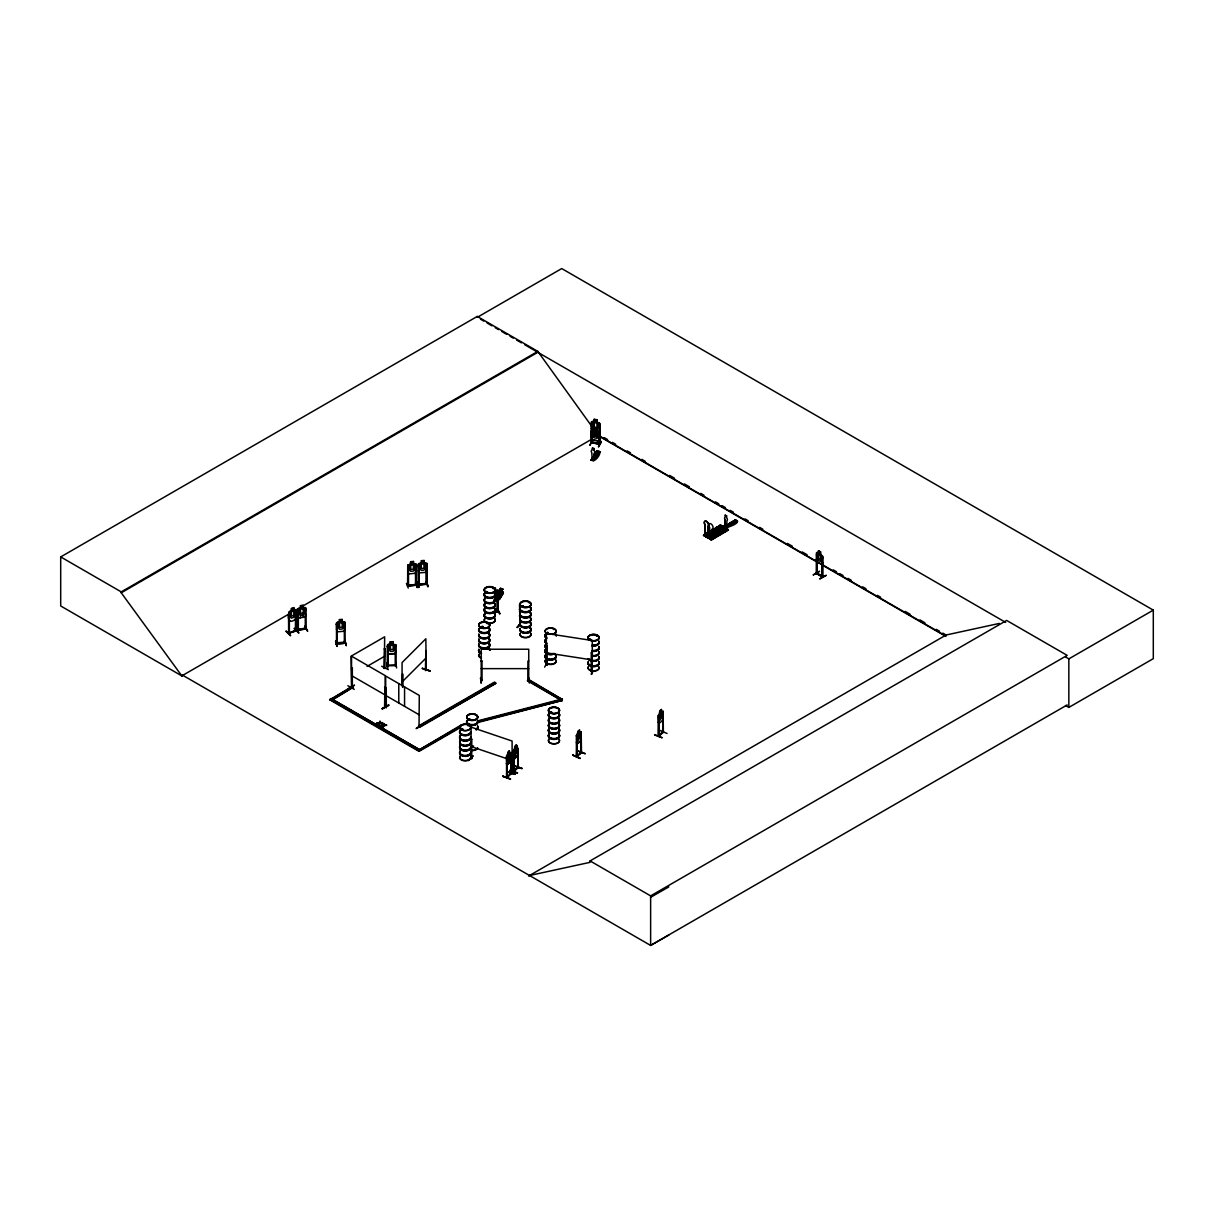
<?xml version="1.0" encoding="UTF-8"?>
<svg xmlns="http://www.w3.org/2000/svg" width="1214" height="1214" viewBox="0 0 1214 1214"><rect width="100%" height="100%" fill="white"/><g stroke="black" fill="none" stroke-linecap="round" stroke-linejoin="round"><path stroke-width="1.5" d="M470.895 758.553L471.867 757.885L468.27 760.495L473.157 755.776L468.65 760.51M470.895 757.84L471.715 758.067M511.215 773.47L511.413 752.604L512.035 772.438L511.17 772.18L512.187 772.241L512.096 741.041L471.093 727.14L470.986 758.568M511.822 771.709L512.05 771.497M706.351 533.963L705.197 534.448L704.879 524.676A2.974 1.73 59.5 0 1 704.879 521.246A2.974 1.73 59.5 0 1 707.883 522.946A2.974 1.73 59.5 0 1 707.883 526.375L707.443 535.48L705.031 534.039L706.093 533.295M705.288 534.479L705.015 524.6A2.974 1.73 59.5 0 1 705.015 521.17A2.974 1.73 59.5 0 1 708.02 522.87A2.974 1.73 59.5 0 1 708.02 526.299L707.58 535.404L704.955 533.401L704.803 535.617M711.996 537.954L712.436 528.849A2.974 1.73 59.5 0 0 712.436 525.419A2.974 1.73 59.5 0 0 709.431 523.72A2.974 1.73 59.5 0 0 709.431 527.164L709.902 536.907L710.903 536.33L710.205 538.712L710.554 536.558M726.594 526.694L726.974 520.563A1.988 1.153 59.5 0 0 726.685 517.847L726.579 515.647M594.405 453.095L593.98 459.332L594.405 453.095A1.988 1.518 33.2 0 0 594.025 450.47L593.995 448.512L592.584 447.784M402.077 685.576L402.077 662.556L425.856 638.776L426.205 670.052M425.811 670.447L426.205 669.339L425.416 669.733M513.826 752.483L513.78 771.937L518.211 767.491L517.301 746.17L513.78 758.765M705.486 534.357L705.41 532.961L705.789 536.163L706.275 533.644M710.448 536.588L709.431 536.603L710.797 536.042M725.289 515.115L725.183 517.103A1.988 1.153 59.5 0 0 724.97 519.44L725.274 526.132M735.593 520.336L724.197 526.922L724.09 525.799L725.228 525.131L725.532 525.92M593.145 458.331L593.16 460.06L592.311 459.878M510.927 758.887L510.35 761.648L507.042 765.154L506.496 763.196M510.472 761.724L507.634 754.744L506.375 756.823L506.891 765.108L510.381 761.694L510.836 758.871M517.877 752.999C519.167 756.489 508.545 763.788 517.376 755.791M662.48 720.357L663.087 717.611M663.011 717.58L662.601 720.433L658.777 723.726L658.231 715.425L663.041 711.298M581.506 752.574L580.702 752.953L581.202 733.104L581.476 752.695L576.696 756.853L576.878 736.944L576.65 756.899L577.151 735.168L577.894 731.238L579.579 729.857L580.231 736.898L577.955 740.828L577.151 739.63M659.05 736.048L659.081 714.697L659.824 710.782L661.493 709.386L662.161 716.427L659.885 720.357L659.081 719.158M663.451 732.179L658.625 736.428L658.625 716.958M509.728 770.602L517.498 772.802M517.483 773.151L509.774 770.222M502.778 776.474L510.533 779.069L502.793 776.125M510.487 779.039L502.808 776.095M716.169 530.169L714.955 529.274L714.515 530.442M719.902 532.931L718.673 532.248L720.327 532.172M719.887 531.823L720.494 532.096M731.101 523.173L732.406 522.931L731.298 522.9M572.78 755.032L579.989 758.431M580.216 758.219L572.75 755.078L579.989 758.492M654.634 734.986L662.191 737.778L654.68 734.607M486.526 591.643L487.618 592.022M481.882 626.849L481.017 626.819M480.668 626.728L482.11 627.213L480.668 627.441M492.52 588.304L493.127 587.91M493.203 588.137L493.081 588.183M461.396 729.295L463.08 729.174L462.048 729.675M487.011 623.495L487.982 623.495M487.193 623.586L487.3 623.146M468.65 719.416L468.513 718.809M468.134 725.911L468.589 725.835M469.833 719.31C470.091 718.749 469.439 718.339 468.437 719.189A5.569 3.217 0 0 0 477.588 717.762A5.569 3.217 0 0 0 470.774 713.817A5.569 3.217 0 0 0 468.285 719.189M522.551 606.621L521.716 606.105M523.158 605.998L522.126 605.801L522.855 606.287M528.894 602.751L529.198 602.781M547.059 633.374L547.544 632.479L548.516 633.147M547.681 632.433L547.833 633.116M547.833 632.433C548.47 633.814 547.468 633.662 547.817 632.722M553.402 629.429L554.009 629.034M554.373 629.505L553.554 629.231M550.17 712.375L551.642 712.026L551.035 712.497M550.655 712.36L551.778 712.633L551.035 711.95M589.64 639.763A5.569 3.217 0 0 1 592.144 634.391A5.569 3.217 0 0 1 598.957 638.321A5.569 3.217 0 0 1 589.64 639.763L590.474 639.217M590.474 639.732L590.763 639.687M590.019 639.277L591.248 639.99M596.651 635.969L596.423 636.182M712.436 528.849L711.874 538.045L710.16 536.512M725.001 526.026C726.336 524.236 725.092 529.532 725.577 525.783L724.819 525.48M725.593 525.525L725.259 526.148M347.857 685.698L354.245 689.355M289.342 633.238L289.402 613.768L288.553 613.844L288.628 633.435L295.457 630.187L296.353 630.87L296.262 610.05L289.554 611.416C287.202 616.135 287.946 625.544 295.533 619.125L296.398 610.035L295.427 609.534M709.689 536.345L713.028 538.576L712.77 537.18L711.055 539.198L708.126 536.527L708.475 538.303M822.606 562.674L821.893 564.722L822.531 562.704M494.022 600.141L497.345 599.64L498.301 597.106M518.15 767.536L517.862 766.671L513.476 771.801L513.446 750.935L517.316 746.185M513.476 750.98L513.917 749.584M297.703 615.802L298.583 618.032L305.124 617.061L306.065 614.466M506.542 756.868L510.927 752.498L509.41 753.226L509.47 750.707L507.968 752.179L507.224 756.094L507.027 776.732M286.246 631.098L290.677 635.575M336.521 629.535L337.401 631.841L344.199 631.25L345.171 628.731L345.171 622.312L337.477 622.281M415.431 573.296L416.311 570.762L415.431 573.296L408.648 573.903L407.737 571.551L408.723 573.827M426.842 569.821L425.962 572.34L419.149 572.902L418.36 570.58M425.962 572.34L426.949 569.882M297.491 630.142L306.08 628.776M305.215 609.504L306.08 609.549L305.215 609.504L305.321 629.14L306.08 628.078M595.634 455.098L596.681 454.825L595.513 455.174M379.132 724.986L379.785 722.998L382.471 722.664L379.785 722.998M382.729 727.049L384.474 723.817L383.336 725.486L380.604 725.426L383.336 725.077M383.229 727.353L383.958 725.031L386.553 725.016L383.882 725.775M382.471 723.058L379.876 723.074L379.876 721.162L378.631 724.697M383.336 725.486L383.973 723.529M395.233 646.03L396.052 646.182L395.233 646.03L395.263 665.667L395.218 664.695L396.098 665.621L396.159 644.71L388.343 644.255L387.418 645.211L388.313 653.951L395.157 653.602L396.159 651.174M576.953 734.576L576.301 735.896L576.862 734.546M379.876 723.074L380.377 721.45M599.822 429.953L598.836 432.199L592.326 430.955L591.491 428.36L592.356 430.894M547.165 645.347L546.3 645.393L547.165 645.347L547.135 664.741M544.646 667.123L547.256 662.161M546.3 664.817L546.361 663.891L547.256 664.771L546.224 664.832L546.376 633.435L592.311 640.537L592.22 671.964L592.311 652.328L591.461 652.388L591.43 671.843L592.204 671.934M592.295 671.721L591.506 671.585M591.37 671.281L592.402 671.054M592.766 670.614L591.233 674.331L593.176 671.023M591.704 674.362L592.796 670.659M725.198 515.161L726.564 515.935M296.277 627.699L298.932 632.873L294.471 628.412M813.274 574.905L819.587 571.263L813.319 574.89M709.34 536.634L710.129 536.74M514.175 754.653L514.903 755.836L517.012 751.83L516.329 744.789L514.857 746.246L514.175 750.206L513.871 771.892L513.947 751.982M335.61 641.22L336.946 646.318M417.328 582.386L418.724 587.166M351.605 667.7L352.424 687.64L351.499 687.428L351.559 656.197L385.187 675.606L385.187 706.108M351.772 686.517L350.967 686.775L352.439 686.896L329.813 699.871L352.06 686.426L353.289 687.124L333.88 698.93M386.796 663.314L387.63 668.504L386.871 662.965M384.535 706.472L386.082 707.034L384.868 706.351M385.399 687.276L384.61 687.078L385.399 687.276L385.369 707.367L386.325 707.58L386.234 688.156L385.445 687.959L386.234 688.156M418.845 725.623L418.451 726.488L419.3 725.926M385.764 707.261L385.673 676.031L419.285 695.44L419.027 726.791M820.603 554.267L822.682 556.3L822.667 577.181L816.354 573.569L816.476 552.734L818.539 553.083M817.28 573.812L816.658 554.039L817.219 573.706M822.895 577.06L816.643 573.403L816.658 554.039M517.392 627.517L520.487 623.753M593.949 430.575L593.98 428.132L596.772 428.633L596.651 431.137L598.517 431.471M592.022 439.863L591.279 437.298L592.022 439.863L598.608 440.986L599.488 432.381M596.772 431.016L598.077 432.123L598.077 436.585L596.681 438.254L594.071 437.784L592.675 435.629L592.675 431.167L594.071 430.621L594.071 428.238M599.579 432.366L592.053 430.242L591.157 430.94L591.157 437.344M589.928 445.068L592.341 440.166M351.772 687.23L351.028 656.228L384.656 636.819L384.352 667.776M507.27 777.4L507.3 776.626M510.942 773.804L510.791 752.543L510.866 773.819L510.563 772.969M591.461 422.002L591.506 442.867L591.461 422.002L592.386 421.273L599.792 423.595L599.701 444.415M594.238 419.3L597.045 419.771L597.015 422.214L598.305 423.337L598.305 427.798L596.924 429.453L594.329 428.952L592.948 426.767L592.948 422.305L594.329 421.789L594.268 419.24L594.268 421.637M592.204 423.534L591.446 423.398L592.295 442.761M597.045 419.771L596.924 422.275M598.851 422.518L599.822 423.534M599.063 424.672L599.822 424.809L599.063 424.672L598.881 444.263L599.913 443.535L591.37 442.108M590.004 445.143L592.811 439.863M591.491 442.594L599.731 444.4M592.204 442.245L591.491 441.896M601.294 441.486L598.456 446.767L601.325 441.501M601.355 441.835L598.578 446.737M494.265 593.783L497.33 590.034L503.021 591.916L503.385 593.009L499.607 599.2L497.376 601.218L494.493 600.232L497.376 601.218M501.291 591.4L502.035 592.569L499.409 596.863L497.072 598.32L494.811 597.576L494.705 595.346L497.33 591.036L499.015 590.672L500.396 588.259L502.854 589.109L501.443 591.4L502.854 589.109M499.531 599.155L503.385 593.009M416.326 564.449L415.37 563.751L407.737 565.147L407.601 586.028L408.526 585.057M407.783 586.043L416.356 585.057M425.902 583.691L418.071 584.192L426.675 583.357M418.071 584.905L426.782 584.071M344.321 642.343C345.262 645.59 325.838 642.737 344.928 642.267M336.308 643.784L345.019 642.965M495.403 597.576L496.814 595.421L496.814 590.975L495.403 590.414L495.494 587.925M594.025 450.47L594.025 448.725M591.294 459.909C594.981 464.279 604.648 449.377 596.985 451.047L591.081 460.076L597.516 451.335L591.977 460.273L591.081 460.076L592.083 458.907M591.142 460.091L596.985 451.047M591.977 460.273L597.516 451.335M599.215 451.699L593.327 460.561L599.048 451.866M599.762 451.654L593.525 460.485M577.12 756.519L576.923 755.609M576.362 735.881L576.392 756.792L581.536 751.891L580.702 752.255M581.445 752.68L576.438 756.049M658.383 736.215L663.451 731.42L662.662 731.663M659.05 735.335L658.292 735.563L662.89 731.875M662.692 732.376L663.011 711.176L662.981 732.543M663.375 732.209L663.117 712.633L662.632 732.482M426.16 670.143L425.856 650.567L425.416 670.432L425.856 669.749M514.25 771.558L513.947 770.693M720.494 532.658L719.143 533.083L718.931 531.99M486.268 591.476L487.527 592.144M591.4 639.672L589.852 639.672M288.886 612.584L289.554 611.416M388.07 665.333L387.236 665.135L396.143 664.877M387.236 665.849L396.143 665.591M498.241 610.839L497.528 610.976M498.241 611.553L493.992 612.22M306.125 628.291L297.779 629.641M300.465 608.168L297.642 609.489L297.567 630.324L306.171 628.958L305.958 628.078M519.41 609.367L520.29 608.7L519.501 609.428M519.41 615.771L520.214 618.381M519.501 611.021L520.305 613.631M520.093 623.996L517.027 627.471L520.442 624.042M481.093 679.916L482.079 679.916L481.093 679.734M528.834 679.916L527.862 680.659L528.743 679.734M407.752 565.208L410.727 564.115L410.651 561.703L413.534 561.445L413.443 563.918L414.885 564.586L414.885 569.047L413.443 571.081L410.742 571.324L409.3 569.548L410.651 561.703M424.035 562.826L424.05 560.489L421.152 560.701L421.258 563.22L418.269 564.207L419.149 572.902M418.375 564.282L419.225 563.342L426.949 563.463L426.933 584.283M402.471 673.937L402.471 687.033M425.674 670.523L426.129 650.658M422.381 668.428L429.968 671.145M517.832 767.885L517.877 748.006L518.181 767.582M514.402 765.867L522.157 768.416L514.175 765.746M513.992 770.844L517.422 767.369M336.475 643.966L336.506 623.086L339.495 622.038M336.612 623.161L337.431 622.205M402.077 681.965L425.856 658.185M471.791 739.174L470.926 739.098L471.791 739.174L471.715 758.765M509.379 750.677L506.587 756.853L506.542 777.734L514.448 770.116L506.86 777.825L506.982 757.87M508.211 752.331L509.091 751.451L508.211 753.12M507.3 771.907L515.237 774.365L507.498 771.755M510.502 773.075L510.942 773.09M511.413 752.604L511.443 772.013M514.751 770.222L509.91 774.198M387.509 645.241L388.389 644.391M407.646 585.133L416.402 584.526M408.435 566.361L407.646 566.437L408.435 566.361L408.526 585.77M416.235 585.269L407.692 586.013M418.921 585.027L418.951 565.405L418.162 565.481L418.314 585.118L418.238 584.116M425.993 583.479L426.144 584.374M425.993 584.177L425.993 564.768L426.842 564.874L425.993 564.768M426.933 583.57L426.144 583.691M576.893 734.607L581.111 731.769M576.847 744.197L580.641 740.859L581.172 738.082L580.596 740.874L576.938 744.228L576.392 742.346M577.879 750.859L585.118 753.53M659.809 730.388L667.047 733.453M289.342 632.524C282.316 634.952 310.086 626.363 288.811 633.404M387.327 665.135L387.448 666.046M388.131 665.758L388.131 646.394L387.327 646.425L387.266 666.016L388.222 665.803M395.157 665.636L395.931 665.363M714.348 529.744L715.699 529.532M716.078 530.108L714.727 530.321M520.366 603.95L519.501 604.618L520.214 625.665L519.41 624.709M300.556 608.244L299.145 609.261L299.145 613.723L300.556 615.407L303.181 614.982L304.593 612.842L304.593 608.381L303.181 607.819M290.358 635.696L285.927 631.219M481.184 679.734L482.064 680.644L481.988 661.023L481.184 661.038L481.988 661.023M481.093 680.447L482.064 679.946M528.029 680.659L528.834 680.447M596.757 451.365L599.944 452.063M594.071 460.516L593.858 460.303M494.523 596.347L497.619 594.344L497.694 591.218L498.408 593.965L501.761 592.523L498.605 594.678L498.559 597.925L497.816 595.012L494.69 596.742M506.982 777.294L511.003 773.288M421.258 563.22L419.816 564.146L419.816 568.592L421.258 570.383L423.959 570.14L425.401 568.091L425.401 563.63L423.959 562.962L424.05 560.489M547.165 664.24L546.224 664.119M592.326 671.221L591.643 670.887M703.513 535.465L705.41 532.961M723.756 526.83L720.57 525.04L703.695 535.374L707.125 537.468L724.03 527.498C724.105 529.258 744.03 522.354 735.35 519.835C731.769 520.958 739.872 522.991 734.197 520.503M704.332 535.769L721.45 526.057L703.68 535.253M704.059 535.753L721.192 525.632M703.437 535.404L720.57 525.283L723.756 527.088L706.017 536.846L707.094 537.468M722.983 526.937L706.093 536.907M707.914 538.014L710.357 536.512M728.021 529.835L725.001 527.589L728.446 530.048L711.48 539.987L708.126 537.802M737.08 521.064L725.638 527.726L737.475 521.034M736.898 521.064L735.35 520.002L706.472 537.119M712.466 535.237L725.001 527.832L725.866 528.621L708.93 538.591M726.048 527.938L727.353 526.33L727.353 527.164L725.183 525.89L724.97 519.44M710.721 539.411L713.028 537.316M709.431 527.164L709.492 536.861M708.597 536.027L708.354 534.63L706.639 536.649L703.953 535.131L705.668 533.113M712.77 529.638C722.163 533.765 708.217 530.139 714.485 528.621L717.671 530.685L714.485 528.621M716.002 527.726C725.395 531.853 711.45 528.242 717.717 526.724L720.904 528.773L717.717 526.724M718.87 526.041C728.248 530.169 714.318 526.542 720.57 525.04M723.772 527.073L706.639 537.195L708.597 534.767M724.09 525.799L725.228 525.131M730.13 522.9C735.805 525.389 727.702 523.355 731.268 522.232L733.408 523.431M732.3 521.808L733.438 520.958L735.563 522.323L733.438 520.958M707.064 537.438L723.984 527.513M717.186 532.187C726.579 536.315 712.633 532.688 718.9 531.186L722.087 533.234L718.9 531.186M720.433 530.29C729.811 534.403 715.881 530.791 722.148 529.274L725.319 531.079M723.286 528.591C732.679 532.718 718.734 529.107 725.001 527.589M725.638 527.711L737.065 520.958M708.354 538.242L725.198 528.272M710.433 539.395L727.581 529.274M711.343 539.76L728.188 529.38M710.918 539.684L728.203 529.623M711.131 539.805L728.203 529.759M384.413 668.474L384.656 648.61L384.565 668.049M384.884 648.746L384.094 648.944M352.318 687.549L352.348 668.186M381.666 666.243L388.328 669.627M348.115 688.93L354.382 685.273M348.388 689.036L354.412 685.227M382.273 708.551L388.844 705.137L382.577 708.824M388.814 705.091L382 708.9L388.268 705.243M386.31 707.61L386.022 688.277M418.435 726.412L419.3 726.625M422.7 725.062L416.114 728.582L422.472 724.925M581.066 753.014L581.081 731.647L581.142 752.999M668.838 935.023L650.628 945.433L182.798 675.318L181.888 675.94L60.7 605.968L60.7 556.923L477.254 316.429L537.817 351.392L591.764 426.326M60.7 556.923L121.248 591.886L537.817 351.392M182.798 675.318L181.812 675.879L121.248 592.796L537.817 352.303L1005.662 622.403M181.812 675.879L289.554 613.677M296.125 609.883L591.795 439.18M367.053 666.41L384.656 656.228M353.289 687.124L332.272 699.871M495.737 682.799L494.523 682.086L418.86 725.775L420.09 726.473L495.737 683.406L420.09 727.08L418.86 726.382L494.523 682.693L495.737 683.406M559.533 699.31L527.513 680.826L528.743 679.506L562.37 699.537L477.436 721.541M527.513 680.826L528.743 680.113L562.37 699.537M461.077 725.699L419.042 749.964L461.077 725.092L466.51 723.711M329.813 699.264L419.042 750.783L460.683 726.731M329.813 699.871L419.042 751.39L460.683 727.338M477.436 720.934L562.37 698.93M817.128 552.264L822.606 556.346L822.515 577.12M820.543 551.915L818.464 550.731L818.539 553.235L817.508 553.432L817.508 557.894L818.539 560.398L820.467 561.521L821.499 560.2L820.603 551.884M816.4 559.184L817.037 561.93L821.893 564.722M822.045 557.393L822.819 557.605L822.045 557.393L822.045 576.893L822.257 557.272M817.037 561.93L816.536 559.168M816.688 572.735L816.779 572.75M822.075 576.164C808.038 569.123 827.038 577.545 822.045 576.18M826.248 575.436L819.632 578.941L826.021 575.299M528.545 876.068L946.085 635.013L999.289 623.435M590.08 860.923L1006.634 620.43L1067.197 655.378L650.628 895.886L590.08 860.923L590.08 862.335L529.516 875.506M1065.604 657.017L1068.836 658.883L1153.3 610.126L1153.3 658.656L1068.836 707.413L1065.558 705.516M1067.197 704.924L650.628 945.433L650.628 895.886M650.628 897.298L668.838 886.888M497.983 610.596L493.992 611.719M497.406 611.431L497.33 592.068L498.104 591.931L498.195 611.34L493.901 612.053M295.472 630.218L296.231 630.263M715.714 530.518L715.911 529.425M496.071 590.657L498.21 590.732M469.697 719.067L469.12 719.371M462.686 729.311L461.821 729.311M408.238 588.077L406.432 583.388M418.739 587.136L417.388 582.037L418.784 587.53M335.61 640.931L337.006 646.409L335.671 640.916M519.546 624.527L520.305 625.392L519.455 625.453M384.656 667.321L384.034 668.398M595.604 454.628L596.408 454.613M591.643 441.926L599.807 443.489M480.577 677.928L481.093 682.708M481.017 677.564L481.123 683.103L480.562 677.958M658.625 735.714L658.807 716.472M295.412 611.553L295.533 631.174L296.11 611.325M709.947 536.892L709.234 536.042L709.234 538.166M298.356 630.218L298.234 629.262L305.291 628.169M306.125 629.004L306.065 608.047L303.272 607.713M478.134 721.844L561.839 700.554L478.134 722.451M522.248 605.847L523.022 606.09M590.232 639.96L591.036 639.96M289.251 632.312L289.478 633.147M415.552 584.389L416.265 584.359M416.356 585.269L416.417 564.358L413.428 563.857L413.428 561.475M337.158 643.208L337.204 624.284L336.399 624.36L337.204 624.284M344.988 643.223L345.08 622.357M351.665 687.078L352.409 687.564M384.762 705.622L385.248 706.852M493.248 588.775L494.933 588.502L494.933 589.291M495.494 590.308L498.301 590.687L498.18 611.522M497.406 592.235L498.18 592.098M494.022 600.05L497.345 599.64M497.467 608.867L499.956 613.814L497.421 608.821M493.901 611.537L497.239 610.991M300.556 617.789L300.435 605.725L303.272 605.331L303.181 617.365M303.181 605.422L300.435 605.725M298.538 608.487L305.093 607.425M300.556 609.033L303.181 608.609M300.556 613.495L303.181 613.07M297.582 610.718L298.432 610.763L297.582 610.718L297.764 630.309M307.749 631.234L304.942 625.984L307.309 630.946M379.876 722.664L382.471 722.664M376.522 723.074L379.238 722.709L376.522 723.468M380.604 725.426L386.553 725.426M380.604 725.835L383.245 725.82M383.882 725.365L386.553 725.016M481.139 680.401L481.897 680.417M423.944 562.917L426.949 563.463M415.476 565.724L416.311 565.83L415.476 565.724L415.552 585.33M419.012 565.587L418.162 565.481M415.689 582.599L417.555 587.637L415.749 582.219M426.706 581.612L427.677 586.666M418.314 585.087L426.842 584.283M426.342 581.582L428.087 586.696L426.66 581.552M339.389 619.58L342.287 619.337L342.196 621.856L343.653 622.539L343.653 626.985L342.196 629.034L339.51 629.262L338.053 627.486L339.404 619.641M344.169 621.614L342.302 621.78M344.245 623.677L345.08 623.784L344.245 623.677L344.397 643.314L344.29 642.555M346.263 645.544L344.973 640.506M344.154 642.585L336.384 643.268M344.488 640.552L346.309 645.605L344.928 640.461M469.272 719.447L468.483 719.098M390.331 644.209L390.331 641.766L393.245 641.675L393.245 644.073M390.438 641.903L393.154 641.766L393.154 644.148L394.611 644.877L394.611 649.338L393.154 651.311L390.438 651.448L388.981 649.611L390.331 641.766M388.161 646.561L387.327 646.425M388.313 653.951L395.157 653.602M396.583 667.958L395.81 662.541M298.31 629.292L297.688 629.611M408.329 585.725L415.492 584.404L415.431 585.315M527.847 680.629L527.938 661.038L528.743 661.038M528.925 677.913L529.35 683.072M481.184 668.641L528.743 668.641M546.497 664.604L547.241 664.741M298.568 632.934L294.092 628.442M528.712 680.432L528.743 649.232L481.184 649.232L481.214 680.644M509.334 753.196L509.334 760.359L507.968 761.724L507.224 760.556M591.461 652.388L592.235 652.51M546.376 652.844L592.311 659.946M592.083 430.333L594.041 430.682M592.113 439.756L598.548 440.894M497.103 608.882L499.591 613.814M591.552 442.64L599.913 444.248L599.822 424.809M596.013 452.685L598.806 453.126M592.25 458.528L593.16 458.634M594.025 459.256L592.174 458.846L591.779 452.534A1.988 1.518 33.2 0 1 592.174 450.06L592.174 448.315M520.351 606.059L520.214 606.211M500.426 588.365L502.717 589.154M429.938 670.856L422.153 668.307L429.908 670.856M514.205 766.019L521.929 768.69M516.329 747.171L516.405 744.819M506.45 763.257L506.906 765.124M511.246 772.165L512.05 772.195M515.024 774.213L507.27 772.043M471.093 746.564L506.754 758.644M351.999 687.018L353.289 687.731M658.322 715.456L658.322 736.321M658.322 721.875L658.777 723.726M577.667 750.996L585.178 753.818M497.406 611.644L497.33 592.068M732.3 521.641L734.424 522.839M724.257 526.572L726.048 527.589M710.691 536.482L709.386 535.951L709.386 538.075M704.803 533.492L705.911 534.039M1153.3 610.126L561.718 268.567L477.254 317.34L477.254 316.429M480.532 319.221L483.809 321.118M487.072 323L491.989 325.838M495.266 327.734L498.529 329.616M501.807 331.513L506.724 334.351M509.986 336.232L513.264 338.129M516.542 340.011L521.443 342.849M524.721 344.73L536.178 351.347M818.539 550.853L820.467 551.96M604.253 437.662L607.531 439.544M612.433 442.382L615.695 444.263M627.152 450.88L630.415 452.761M641.872 459.378L645.135 461.259M669.673 475.433L674.574 478.255M684.393 483.931L689.294 486.753M700.751 493.37L704.014 495.251M715.471 501.868L718.734 503.749M722.011 505.646L725.289 507.528M730.191 510.366L733.453 512.247M744.91 518.864L748.173 520.745M759.63 527.362L762.893 529.243M787.431 543.417L792.347 546.239M802.151 551.915L807.067 554.737M833.229 569.852L836.507 571.748M839.769 573.63L843.047 575.512M847.949 578.35L851.226 580.246M862.668 586.848L865.946 588.744M877.388 595.346L880.666 597.242M905.189 611.401L910.105 614.238M919.909 619.899L924.825 622.736M936.267 629.338L939.545 631.234M942.808 633.116L946.085 635.013M598.365 435.386L945.099 635.575M598.456 435.841L816.43 561.687M822.986 565.481L945.918 636.455M527.513 680.219L561.839 700.554M351.559 675.606L385.187 695.015M385.673 695.44L419.285 714.864M384.61 706.518L384.838 686.942M293.818 609.989L293.818 607.607L291.284 608.442L290.146 616.621L291.421 618.108L293.788 617.319L295.048 614.982L295.048 610.521L293.788 610.156L293.742 607.713M288.795 618.988L289.585 621.098M710.16 536.679L709.841 535.526L709.841 536.785M561.839 701.161L561.141 699.628M298.492 618.063L297.612 615.832M387.509 651.539L388.389 653.86M502.915 591.931L503.279 593.009M419.103 584.981L418.951 565.405M415.689 582.189L417.07 587.288M513.446 757.293L513.977 759.266M336.506 623.086L336.612 629.52M1068.836 658.883L1068.836 707.413M818.6 550.807L818.6 553.189M724.925 525.419L724.819 526.891M712.77 537.18L712.77 538.197M708.354 534.63L708.354 535.632M598.214 454.006L595.437 453.566M594.435 459.408L591.871 459.029L591.871 458.179M592.311 423.367L592.311 432.199M592.311 439.256L592.295 442.973M592.311 458.452L592.25 459.954M591.537 652.221L591.522 671.873M495.403 591.203L495.403 595.664M426.782 564.692L426.751 584.344M404.566 686.942L404.566 706.366M402.744 674.028L402.744 687.124M398.784 683.603L398.784 703.027M388.131 646.394L388.07 666.031M298.356 610.596L298.371 630.248M121.248 591.886L121.248 592.796M530.29 617.41A5.524 3.187 0 0 1 526.223 622.16A5.524 3.187 0 0 1 520.169 618.169M530.306 607.865A5.554 3.202 0 0 1 526.223 612.645A5.554 3.202 0 0 1 520.138 608.639M530.306 606.954A5.554 3.202 0 0 1 526.223 611.735A5.554 3.202 0 0 1 520.138 607.728M530.306 613.222A5.554 3.202 0 0 1 526.223 618.002A5.554 3.202 0 0 1 520.138 613.996M529.486 612.205A5.645 3.263 0 0 1 526.967 617.653A5.645 3.263 0 0 1 520.047 613.662M529.486 611.932A5.645 3.263 0 0 1 526.967 617.38A5.645 3.263 0 0 1 520.047 613.389M530.306 612.311A5.554 3.202 0 0 1 526.223 617.091A5.554 3.202 0 0 1 520.138 613.085M529.486 606.848A5.645 3.263 0 0 1 526.967 612.296A5.645 3.263 0 0 1 520.047 608.305M529.486 606.575A5.645 3.263 0 0 1 526.967 612.023A5.645 3.263 0 0 1 520.047 608.032M530.321 617.714A5.569 3.217 0 0 1 526.223 622.494A5.569 3.217 0 0 1 520.123 618.487M530.306 618.199A5.554 3.202 0 0 1 526.223 622.979A5.554 3.202 0 0 1 520.138 618.973M530.29 632.661A5.539 3.202 0 0 1 526.223 637.426A5.539 3.202 0 0 1 520.153 633.435M530.306 623.131A5.554 3.202 0 0 1 526.223 627.911A5.554 3.202 0 0 1 520.138 623.905M530.306 622.236A5.554 3.202 0 0 1 526.223 627.016A5.554 3.202 0 0 1 520.138 623.01M530.306 628.488A5.554 3.202 0 0 1 526.223 633.268A5.554 3.202 0 0 1 520.138 629.262M529.486 627.471A5.645 3.263 0 0 1 526.967 632.919A5.645 3.263 0 0 1 520.047 628.928M529.486 627.198A5.645 3.263 0 0 1 526.967 632.646A5.645 3.263 0 0 1 520.047 628.655M530.306 627.592A5.554 3.202 0 0 1 526.223 632.373A5.554 3.202 0 0 1 520.138 628.366M529.486 622.114A5.645 3.263 0 0 1 526.967 627.562A5.645 3.263 0 0 1 520.047 623.571M529.486 621.841A5.645 3.263 0 0 1 526.967 627.289A5.645 3.263 0 0 1 520.047 623.298M530.321 632.964A5.569 3.217 0 0 1 526.223 637.76A5.569 3.217 0 0 1 520.123 633.738M489.03 638.245A5.539 3.202 0 0 1 484.947 643.01A5.539 3.202 0 0 1 478.877 639.019M488.21 627.699A5.645 3.263 0 0 1 485.691 633.147A5.645 3.263 0 0 1 478.786 629.156M480.243 627.699A5.645 3.263 0 0 1 482.762 626.864M489.03 628.715A5.554 3.202 0 0 1 484.947 633.496A5.554 3.202 0 0 1 478.862 629.489M480.304 628.048A5.554 3.202 0 0 1 482.793 627.213M488.21 627.426A5.645 3.263 0 0 1 485.691 632.873A5.645 3.263 0 0 1 478.786 628.882M480.243 627.426A5.645 3.263 0 0 1 482.762 626.576M489.045 627.805A5.569 3.217 0 0 1 484.947 632.6A5.569 3.217 0 0 1 478.862 628.579M480.289 627.152A5.569 3.217 0 0 1 482.793 626.318M489.045 634.072A5.569 3.217 0 0 1 484.947 638.852A5.569 3.217 0 0 1 478.862 634.846M488.21 633.055A5.645 3.263 0 0 1 485.691 638.503A5.645 3.263 0 0 1 478.786 634.512M489.03 633.177A5.554 3.202 0 0 1 484.947 637.957A5.554 3.202 0 0 1 478.862 633.951M489.03 638.564A5.554 3.202 0 0 1 484.947 643.344A5.554 3.202 0 0 1 478.862 639.338M489.03 639.065A5.539 3.202 0 0 1 484.947 643.83A5.539 3.202 0 0 1 478.877 639.824M481.457 657.882A5.539 3.202 0 0 1 478.877 654.285M489.06 638.761A5.569 3.217 0 0 1 484.947 643.557A5.569 3.217 0 0 1 478.847 639.535M489.03 643.981A5.554 3.202 0 0 1 484.947 648.762A5.554 3.202 0 0 1 478.862 644.755M489.045 643.071A5.569 3.217 0 0 1 484.947 647.866A5.569 3.217 0 0 1 478.862 643.86M481.457 653.709A5.554 3.202 0 0 1 478.862 650.112M489.03 649.338A5.554 3.202 0 0 1 489.591 650.112M481.412 653.451A5.645 3.263 0 0 1 478.786 649.778M488.21 648.322A5.645 3.263 0 0 1 489.667 649.778M481.412 653.178A5.645 3.263 0 0 1 478.786 649.505M488.21 648.048A5.645 3.263 0 0 1 489.864 650.355M481.442 652.828A5.569 3.217 0 0 1 478.862 649.217M489.045 648.428A5.569 3.217 0 0 1 489.788 650.036M488.21 642.965A5.645 3.263 0 0 1 485.691 648.413A5.645 3.263 0 0 1 478.786 644.422M488.21 642.692A5.645 3.263 0 0 1 485.691 648.139A5.645 3.263 0 0 1 478.786 644.148M481.457 658.2A5.539 3.202 0 0 1 478.877 654.604M477.572 721.465A5.554 3.202 0 0 1 472.216 725.502A5.554 3.202 0 0 1 466.844 721.465M477.588 720.57A5.569 3.217 0 0 1 472.216 724.606A5.569 3.217 0 0 1 466.844 720.57M477.663 721.146A5.645 3.263 0 0 1 472.216 725.244A5.645 3.263 0 0 1 466.768 721.146M477.663 720.858A5.645 3.263 0 0 1 472.216 724.97A5.645 3.263 0 0 1 466.768 720.858M477.663 726.215A5.645 3.263 0 0 1 476.207 729.371M477.572 725.926A5.554 3.202 0 0 1 476.131 729.022M477.588 726.822A5.569 3.217 0 0 1 476.146 729.918M477.663 726.503A5.645 3.263 0 0 1 476.207 729.644M473.657 746.018A5.569 3.217 0 0 1 472.216 746.124M477.557 747.93A5.524 3.187 0 0 1 472.216 750.298M477.588 748.234A5.569 3.217 0 0 1 472.216 750.616M470.835 737.581A5.645 3.263 0 0 1 463.748 740.722A5.645 3.263 0 0 1 460.318 735.957M470.744 737.884A5.554 3.202 0 0 1 463.763 740.98A5.554 3.202 0 0 1 460.394 736.291M470.774 742.194A5.569 3.217 0 0 1 463.763 745.305A5.569 3.217 0 0 1 460.379 740.586M470.759 742.376A5.569 3.217 0 0 1 463.763 745.472A5.569 3.217 0 0 1 460.379 740.768M470.835 732.224A5.645 3.263 0 0 1 463.748 735.365A5.645 3.263 0 0 1 460.318 730.6M470.759 736.989A5.569 3.217 0 0 1 463.763 740.1A5.569 3.217 0 0 1 460.379 735.381M470.744 732.528A5.554 3.202 0 0 1 463.763 735.623A5.554 3.202 0 0 1 460.394 730.934M470.835 737.308A5.645 3.263 0 0 1 463.748 740.449A5.645 3.263 0 0 1 460.318 735.669M470.835 731.951A5.645 3.263 0 0 1 463.748 735.092A5.645 3.263 0 0 1 460.318 730.312M470.759 731.632A5.569 3.217 0 0 1 463.763 734.743A5.569 3.217 0 0 1 460.379 730.024M470.653 753.697A5.645 3.263 0 0 1 463.05 755.852A5.645 3.263 0 0 1 460.318 751.223M470.759 753.15A5.569 3.217 0 0 1 463.763 756.261A5.569 3.217 0 0 1 460.379 751.557M470.728 757.339A5.524 3.187 0 0 1 463.763 760.419A5.524 3.187 0 0 1 460.409 755.745M470.546 743.696A5.524 3.187 0 0 1 463.08 745.821A5.524 3.187 0 0 1 460.409 741.268M470.759 757.642A5.569 3.217 0 0 1 463.763 760.753A5.569 3.217 0 0 1 460.379 756.034M470.774 742.589A5.569 3.217 0 0 1 463.763 745.699A5.569 3.217 0 0 1 460.379 740.98M470.653 748.34A5.645 3.263 0 0 1 463.05 750.495A5.645 3.263 0 0 1 460.318 745.866M470.744 752.255A5.554 3.202 0 0 1 463.763 755.351A5.554 3.202 0 0 1 460.394 750.662M470.562 748.628A5.554 3.202 0 0 1 463.08 750.768A5.554 3.202 0 0 1 460.394 746.2M470.653 753.408A5.645 3.263 0 0 1 463.05 755.578A5.645 3.263 0 0 1 460.318 750.95M470.835 747.217A5.645 3.263 0 0 1 463.748 750.358A5.645 3.263 0 0 1 460.318 745.593M470.759 746.898A5.569 3.217 0 0 1 463.763 750.009A5.569 3.217 0 0 1 460.379 745.305M546.634 643.587A5.645 3.263 0 0 1 545.739 639.672M546.695 643.875A5.554 3.202 0 0 1 545.814 640.006M546.695 648.048A5.554 3.202 0 0 1 545.814 644.179M549.198 634.391A5.524 3.187 0 0 1 546.088 629.489A5.524 3.187 0 0 1 555.147 629.489A5.524 3.187 0 0 1 552.051 634.391M546.695 648.352A5.554 3.202 0 0 1 545.814 644.482M546.634 638.245A5.645 3.263 0 0 1 545.739 634.315M555.511 634.315A5.645 3.263 0 0 1 556.255 635.939M546.695 642.98A5.569 3.217 0 0 1 545.799 639.095M546.695 638.518A5.569 3.217 0 0 1 545.799 634.649M555.435 634.649A5.569 3.217 0 0 1 555.997 635.423M546.634 643.314A5.645 3.263 0 0 1 545.739 639.383M546.634 637.957A5.645 3.263 0 0 1 545.739 634.027M555.511 634.027A5.645 3.263 0 0 1 556.255 635.666M546.695 637.608A5.554 3.202 0 0 1 545.814 633.754M555.435 633.754A5.554 3.202 0 0 1 556.179 635.347M555.511 654.938A5.645 3.263 0 0 1 550.625 659.809A5.645 3.263 0 0 1 545.739 654.938M555.435 655.272A5.569 3.217 0 0 1 550.625 660.082A5.569 3.217 0 0 1 545.799 655.272M555.405 659.46A5.524 3.187 0 0 1 550.625 664.24A5.524 3.187 0 0 1 545.83 659.46M546.695 648.853A5.554 3.202 0 0 1 545.814 644.983M555.435 659.763A5.569 3.217 0 0 1 550.625 664.574A5.569 3.217 0 0 1 545.799 659.763M554.616 653.511A5.645 3.263 0 0 1 547.195 653.785A5.645 3.263 0 0 1 545.739 649.581M555.435 654.376A5.554 3.202 0 0 1 550.625 659.172A5.554 3.202 0 0 1 545.814 654.376M554.54 653.785A5.554 3.202 0 0 1 547.241 654.058A5.554 3.202 0 0 1 545.814 649.915M555.511 654.649A5.645 3.263 0 0 1 550.625 659.536A5.645 3.263 0 0 1 545.739 654.649M553.447 653.754A5.645 3.263 0 0 1 546.634 653.223A5.645 3.263 0 0 1 545.739 649.293M553.402 653.405A5.569 3.217 0 0 1 546.695 652.889A5.569 3.217 0 0 1 545.799 649.004M589.67 640.188A5.524 3.187 0 0 1 591.688 634.937A5.524 3.187 0 0 1 599.079 638.215A5.524 3.187 0 0 1 590.808 640.688M598.942 642.039A5.554 3.202 0 0 1 592.144 645.954M598.942 646.501A5.554 3.202 0 0 1 592.144 650.416M598.957 647.396A5.569 3.217 0 0 1 592.144 651.326M598.912 651.584A5.524 3.187 0 0 1 592.144 655.484M599.018 647.062A5.645 3.263 0 0 1 592.113 651.053M599.018 646.789A5.645 3.263 0 0 1 592.113 650.78M599.018 641.432A5.645 3.263 0 0 1 592.113 645.423M598.957 641.129A5.569 3.217 0 0 1 592.144 645.074M599.018 641.705A5.645 3.263 0 0 1 592.113 645.696M598.957 651.857A5.569 3.217 0 0 1 592.144 655.788M598.912 666.85A5.524 3.187 0 0 1 593.585 670.856A5.524 3.187 0 0 1 588.244 666.85M598.957 662.662A5.569 3.217 0 0 1 593.585 666.698A5.569 3.217 0 0 1 588.213 662.662M599.018 662.328A5.645 3.263 0 0 1 593.585 666.425A5.645 3.263 0 0 1 588.137 662.328M599.018 662.055A5.645 3.263 0 0 1 593.585 666.152A5.645 3.263 0 0 1 588.137 662.055M598.942 661.767A5.554 3.202 0 0 1 593.585 665.788A5.554 3.202 0 0 1 588.213 661.767M598.957 667.139A5.569 3.217 0 0 1 593.585 671.19A5.569 3.217 0 0 1 588.213 667.139M598.942 657.305A5.554 3.202 0 0 1 595.012 661.22A5.554 3.202 0 0 1 588.213 658.959M599.018 656.971A5.645 3.263 0 0 1 595.042 660.962A5.645 3.263 0 0 1 588.137 658.656M598.957 656.41A5.569 3.217 0 0 1 595.71 660.204A5.569 3.217 0 0 1 588.76 658.838M598.912 652.373A5.524 3.187 0 0 1 592.144 656.273M558.865 718.749A5.645 3.263 0 0 1 553.979 723.635A5.645 3.263 0 0 1 549.092 718.749M558.804 719.356A5.569 3.217 0 0 1 553.979 724.181A5.569 3.217 0 0 1 549.168 719.356M558.774 723.559A5.524 3.187 0 0 1 553.979 728.339A5.524 3.187 0 0 1 549.198 723.559M558.804 723.848A5.569 3.217 0 0 1 553.979 728.673A5.569 3.217 0 0 1 549.153 723.848M558.865 713.665A5.645 3.263 0 0 1 553.979 718.551A5.645 3.263 0 0 1 549.092 713.665M558.789 718.46A5.554 3.202 0 0 1 553.979 723.271A5.554 3.202 0 0 1 549.183 718.46M558.789 714.014A5.554 3.202 0 0 1 553.979 718.809A5.554 3.202 0 0 1 549.183 714.014M558.865 713.392A5.645 3.263 0 0 1 553.979 718.278A5.645 3.263 0 0 1 549.092 713.392M558.789 713.104A5.554 3.202 0 0 1 553.979 717.914A5.554 3.202 0 0 1 549.183 713.104M558.865 734.303A5.645 3.263 0 0 1 553.979 739.174A5.645 3.263 0 0 1 549.092 734.303M558.804 734.637A5.569 3.217 0 0 1 553.979 739.447A5.569 3.217 0 0 1 549.168 734.637M558.804 738.931A5.569 3.217 0 0 1 553.979 743.757A5.569 3.217 0 0 1 549.153 738.931M558.774 724.348A5.524 3.187 0 0 1 553.979 729.144A5.524 3.187 0 0 1 549.198 724.348M558.804 739.114A5.569 3.217 0 0 1 553.979 743.939A5.569 3.217 0 0 1 549.153 739.114M558.804 724.06A5.569 3.217 0 0 1 553.979 728.886A5.569 3.217 0 0 1 549.153 724.06M558.865 728.946A5.645 3.263 0 0 1 553.979 733.817A5.645 3.263 0 0 1 549.092 728.946M558.789 733.742A5.554 3.202 0 0 1 553.979 738.537A5.554 3.202 0 0 1 549.183 733.742M558.789 729.28A5.554 3.202 0 0 1 553.979 734.075A5.554 3.202 0 0 1 549.183 729.28M558.865 734.015A5.645 3.263 0 0 1 553.979 738.901A5.645 3.263 0 0 1 549.092 734.015M558.865 728.658A5.645 3.263 0 0 1 553.979 733.544A5.645 3.263 0 0 1 549.092 728.658M558.804 728.37A5.569 3.217 0 0 1 553.979 733.195A5.569 3.217 0 0 1 549.168 728.37M494.614 598.548A5.645 3.263 0 0 1 489.728 603.434A5.645 3.263 0 0 1 484.856 598.548M494.553 598.881A5.569 3.217 0 0 1 489.728 603.692A5.569 3.217 0 0 1 484.917 598.881M494.523 603.07A5.524 3.187 0 0 1 489.728 607.85A5.524 3.187 0 0 1 484.947 603.07M494.553 603.373A5.569 3.217 0 0 1 489.728 608.199A5.569 3.217 0 0 1 484.917 603.373M494.614 593.191A5.645 3.263 0 0 1 489.728 598.077A5.645 3.263 0 0 1 484.856 593.191M494.538 597.986A5.554 3.202 0 0 1 489.728 602.781A5.554 3.202 0 0 1 484.932 597.986M494.538 593.525A5.554 3.202 0 0 1 489.728 598.335A5.554 3.202 0 0 1 484.932 593.525M494.614 592.918A5.645 3.263 0 0 1 489.728 597.789A5.645 3.263 0 0 1 484.856 592.918M494.553 592.629A5.569 3.217 0 0 1 489.728 597.44A5.569 3.217 0 0 1 484.917 592.629M494.614 613.814A5.645 3.263 0 0 1 489.728 618.7A5.645 3.263 0 0 1 484.856 613.814M494.538 614.147A5.554 3.202 0 0 1 489.728 618.958A5.554 3.202 0 0 1 484.932 614.147M494.523 618.336A5.524 3.187 0 0 1 489.728 623.131A5.524 3.187 0 0 1 484.947 618.336M494.523 603.859A5.539 3.202 0 0 1 489.728 608.654A5.539 3.202 0 0 1 484.932 603.859M494.523 618.639A5.539 3.202 0 0 1 489.728 623.435A5.539 3.202 0 0 1 484.932 618.639M494.553 603.586A5.569 3.217 0 0 1 489.728 608.411A5.569 3.217 0 0 1 484.902 603.586M494.614 608.457A5.645 3.263 0 0 1 489.728 613.343A5.645 3.263 0 0 1 484.856 608.457M494.553 613.252A5.569 3.217 0 0 1 489.728 618.063A5.569 3.217 0 0 1 484.917 613.252M494.553 608.791A5.569 3.217 0 0 1 489.728 613.601A5.569 3.217 0 0 1 484.917 608.791M494.614 613.54A5.645 3.263 0 0 1 489.728 618.412A5.645 3.263 0 0 1 484.856 613.54M494.614 608.184A5.645 3.263 0 0 1 489.728 613.055A5.645 3.263 0 0 1 484.856 608.184M494.538 607.895A5.554 3.202 0 0 1 489.728 612.706A5.554 3.202 0 0 1 484.932 607.895M597.789 437.632L595.346 434.976L592.933 436.858L594.754 434.339L593.009 431.304L595.3 433.899L597.683 432.138L595.907 434.566L597.789 437.632M498.544 591.43L495.934 595.74L498.195 596.469L500.821 592.174L498.544 591.43M500.593 588.881L500.122 589.64L501.579 590.125L502.05 589.351L500.593 588.881M516.026 745.563L515.146 747.232L516.026 745.563M509.334 754L507.968 755.366L507.968 759.812L509.334 758.447L509.334 754M516.269 748.097L514.903 749.463L514.903 753.924L516.269 752.559L516.269 748.097M579.169 730.585L578.213 732.239L579.169 730.585M579.442 733.135L577.955 734.455L577.955 738.916L579.442 737.596L579.442 733.135M661.099 710.114L660.143 711.768L661.099 710.114M661.372 712.664L659.885 713.999L659.885 718.445L661.372 717.125L661.372 712.664M293.363 608.305L291.846 609.595L293.363 608.305M293.788 610.946L291.421 611.735L291.421 616.196L293.788 615.407L293.788 610.946M302.711 605.907L301.026 606.97L302.711 605.907M412.957 561.976L411.227 562.932L412.957 561.976M423.474 561.02L421.744 561.976L423.474 561.02M413.443 564.722L410.742 564.965L410.742 569.412L413.443 569.169L413.443 564.722M423.959 563.766L421.258 564.009L421.258 568.471L423.959 568.228L423.959 563.766M341.726 619.914L339.981 620.87L341.726 619.914M342.196 622.661L339.51 622.888L339.51 627.35L342.196 627.122L342.196 622.661M392.668 642.191L390.923 643.071L392.668 642.191M393.154 644.953L390.438 645.089L390.438 649.536L393.154 649.399L393.154 644.953M596.226 429.012L594.541 428.709L594.541 429.513L596.226 429.802L596.226 429.012M596.681 431.881L594.071 431.425L594.071 435.872L596.681 436.342L596.681 431.881M596.469 420.196L594.799 419.877L594.799 420.681L596.469 421L596.469 420.196M596.924 423.079L594.329 422.578L594.329 427.04L596.924 427.54L596.924 423.079M599.185 452.534L596.408 451.927L599.185 452.534M597.698 454.795L594.921 454.188L597.698 454.962M597.121 455.675L594.344 455.068L597.121 455.675M820.118 552.158L818.889 551.444L820.118 552.962L820.118 552.158M820.467 555.147L818.539 554.024L818.539 558.486L820.467 559.608L820.467 555.147M420.272 750.07L331.043 698.551L420.272 750.07M522.733 606.848A5.554 3.202 0 0 0 531.049 604.071A5.554 3.202 0 0 0 522.733 601.294A5.554 3.202 0 0 0 522.733 606.848M522.733 607.303A5.554 3.202 0 0 0 531.049 604.526A5.554 3.202 0 0 0 522.733 601.749A5.554 3.202 0 0 0 522.733 607.303M522.718 607.03A5.569 3.217 0 0 0 531.079 604.238A5.569 3.217 0 0 0 522.718 601.461A5.569 3.217 0 0 0 522.718 607.03M481.442 627.729A5.569 3.217 0 0 0 489.803 624.937A5.569 3.217 0 0 0 481.442 622.16A5.569 3.217 0 0 0 481.442 627.729M481.457 628.139A5.539 3.202 0 0 0 489.773 625.377A5.539 3.202 0 0 0 481.457 622.6A5.539 3.202 0 0 0 481.457 628.139M481.442 627.881A5.569 3.217 0 0 0 489.803 625.104A5.569 3.217 0 0 0 481.442 622.312A5.569 3.217 0 0 0 481.442 627.881M469.439 720.13A5.554 3.202 0 0 0 477.77 717.368A5.554 3.202 0 0 0 469.439 714.591A5.554 3.202 0 0 0 469.439 720.13M468.27 719.371A5.569 3.217 0 0 0 477.588 717.929A5.569 3.217 0 0 0 470.774 713.984A5.569 3.217 0 0 0 468.27 719.371M462.413 730.115A5.569 3.217 0 0 0 470.774 727.323A5.569 3.217 0 0 0 462.413 724.546A5.569 3.217 0 0 0 462.413 730.115M461.29 729.857A5.524 3.187 0 0 0 470.546 728.43A5.524 3.187 0 0 0 463.763 724.515A5.524 3.187 0 0 0 461.29 729.857M547.833 633.829A5.569 3.217 0 0 0 556.194 631.052A5.569 3.217 0 0 0 547.833 628.26A5.569 3.217 0 0 0 547.833 633.829M590.793 640.431A5.569 3.217 0 0 0 599.155 637.654A5.569 3.217 0 0 0 590.793 634.861A5.569 3.217 0 0 0 590.793 640.431M551.202 713.028A5.569 3.217 0 0 0 559.548 710.236A5.569 3.217 0 0 0 551.202 707.443A5.569 3.217 0 0 0 551.202 713.028M550.079 712.937A5.524 3.187 0 0 0 559.32 711.51A5.524 3.187 0 0 0 552.552 707.595A5.524 3.187 0 0 0 550.079 712.937M551.202 713.179A5.569 3.217 0 0 0 559.548 710.387A5.569 3.217 0 0 0 551.202 707.61A5.569 3.217 0 0 0 551.202 713.179M486.951 592.508A5.569 3.217 0 0 0 495.297 589.731A5.569 3.217 0 0 0 486.951 586.954A5.569 3.217 0 0 0 486.951 592.508M486.966 592.978A5.539 3.202 0 0 0 495.266 590.201A5.539 3.202 0 0 0 486.966 587.439A5.539 3.202 0 0 0 486.966 592.978M485.797 592.204A5.569 3.217 0 0 0 495.115 590.763A5.569 3.217 0 0 0 488.286 586.817A5.569 3.217 0 0 0 485.797 592.204"/></g></svg>
